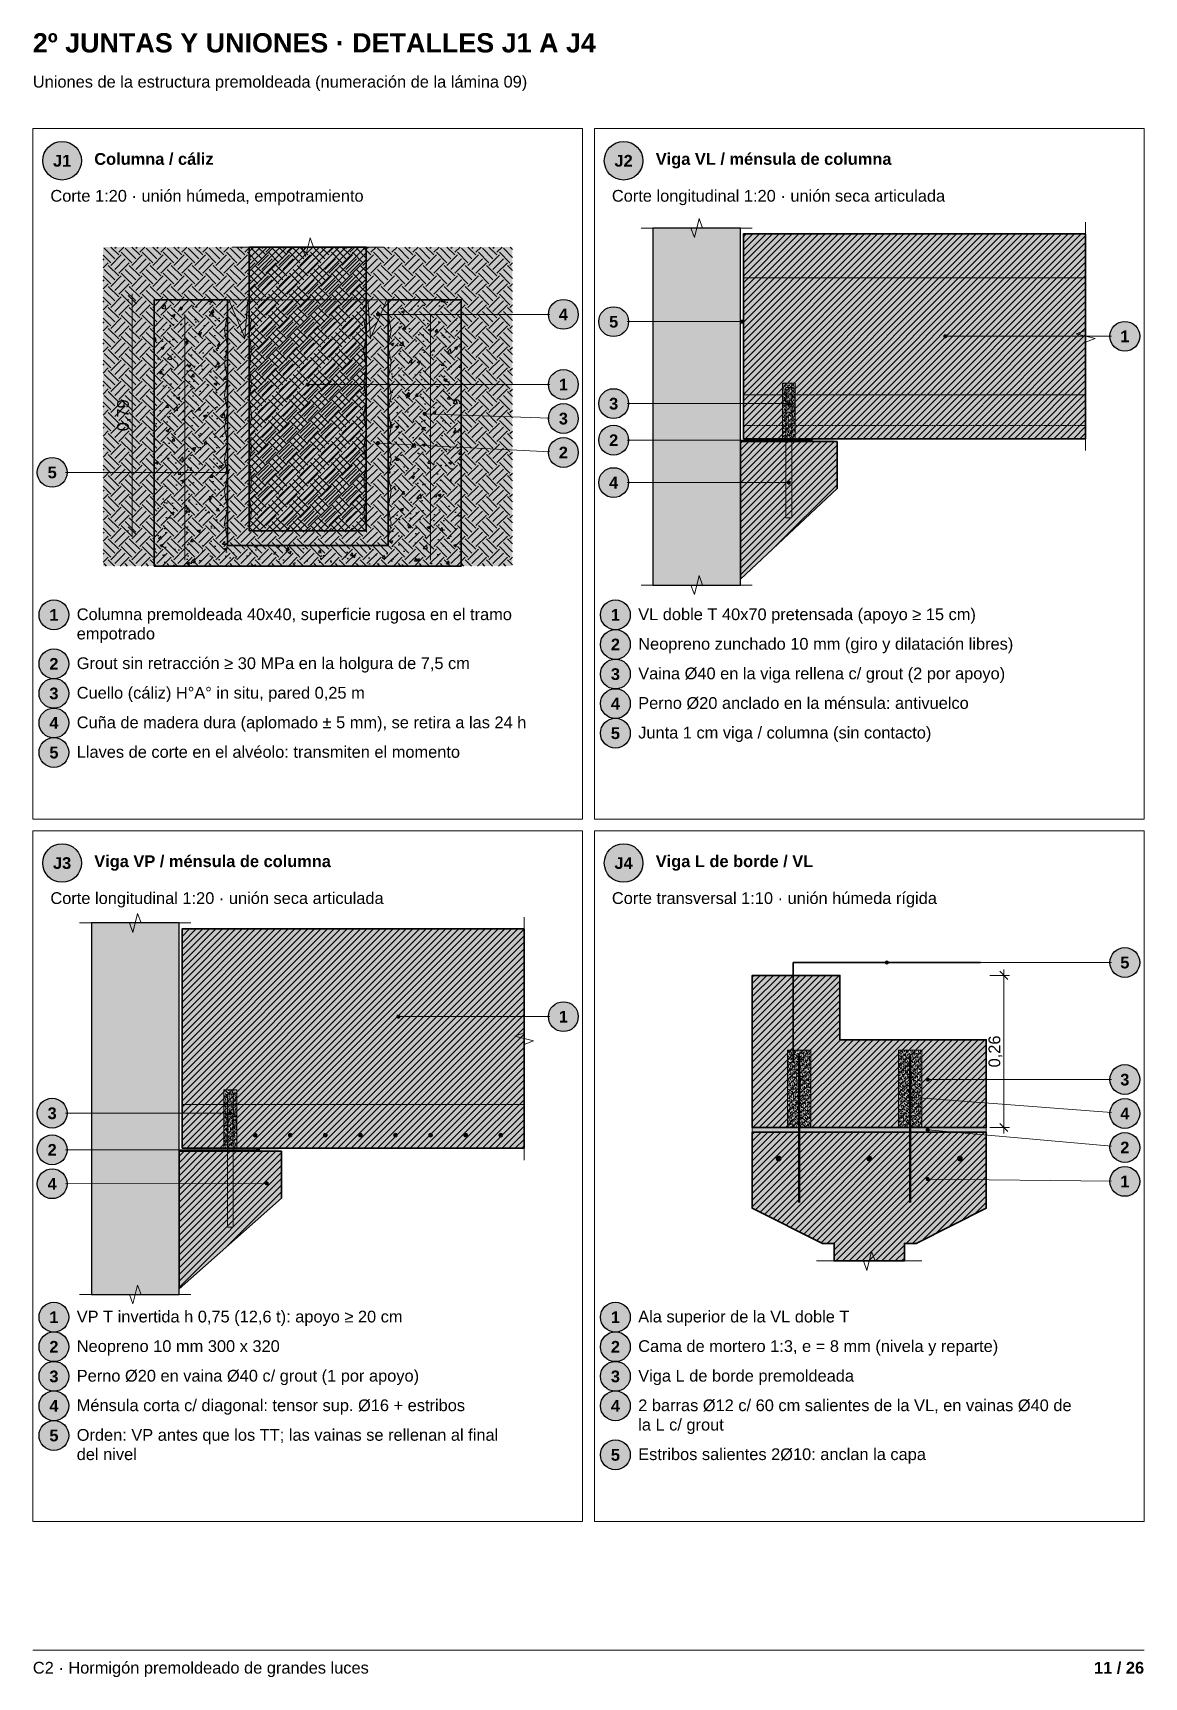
# Model space of a CAD drawing. Header units: millimetres. Extents: x 10 to 6200, y 4 to 286.
# Drawn here: x 2410 to 2600, y 4.4 to 285.3 of the extents above; entities that cross this region are included whole.
import ezdxf
from ezdxf.enums import TextEntityAlignment as Align

# ---------------------------------------------------------------- set-up
doc = ezdxf.new("R2010")
doc.units = ezdxf.units.MM
doc.linetypes.add('DASHED', pattern=[1.524, 1.27, -0.254])
for name, color, linetype in [('ARMADURAS-RELLENO', 9, 'Continuous'), ('CONTORNOS', 7, 'Continuous'), ('CONTORNOS-RAYADO', 8, 'Continuous'), ('CONTORNOS-RELLENO', 9, 'Continuous'), ('COTAS', 7, 'Continuous'), ('LINEAS', 7, 'Continuous'), ('MARCO', 7, 'Continuous'), ('REFERENCIAS', 7, 'Continuous'), ('REFERENCIAS-RELLENO', 9, 'Continuous'), ('TEXTOS', 7, 'Continuous')]:
    doc.layers.add(name, color=color, linetype=linetype)
doc.styles.add('ARIAL', font='arial.ttf')
doc.styles.add('ARIAL-NEGRITA', font='arialbd.ttf')

msp = doc.modelspace()

# ---------------------------------------------------------------- hatches: boundary and pattern name
at = {"layer": 'ARMADURAS-RELLENO', "true_color": 0x000000}
h = msp.add_hatch(color=18, dxfattribs=at)
h.dxf.hatch_style = 1
edge = h.paths.add_edge_path()
edge.add_arc((2448, 97), 0.4, 0, 360)
h = msp.add_hatch(color=18, dxfattribs=at)
h.dxf.hatch_style = 1
edge = h.paths.add_edge_path()
edge.add_arc((2454, 97), 0.4, 0, 360)
h = msp.add_hatch(color=18, dxfattribs=at)
h.dxf.hatch_style = 1
edge = h.paths.add_edge_path()
edge.add_arc((2460, 97), 0.4, 0, 360)
h = msp.add_hatch(color=18, dxfattribs=at)
h.dxf.hatch_style = 1
edge = h.paths.add_edge_path()
edge.add_arc((2466, 97), 0.4, 0, 360)
h = msp.add_hatch(color=18, dxfattribs=at)
h.dxf.hatch_style = 1
edge = h.paths.add_edge_path()
edge.add_arc((2472, 97), 0.4, 0, 360)
h = msp.add_hatch(color=18, dxfattribs=at)
h.dxf.hatch_style = 1
edge = h.paths.add_edge_path()
edge.add_arc((2478, 97), 0.4, 0, 360)
h = msp.add_hatch(color=18, dxfattribs=at)
h.dxf.hatch_style = 1
edge = h.paths.add_edge_path()
edge.add_arc((2484, 97), 0.4, 0, 360)
h = msp.add_hatch(color=18, dxfattribs=at)
h.dxf.hatch_style = 1
edge = h.paths.add_edge_path()
edge.add_arc((2490, 97), 0.4, 0, 360)
at = {"layer": 'ARMADURAS-RELLENO', "true_color": 0x7a1f1f}
h = msp.add_hatch(color=26, dxfattribs=at)
h.dxf.hatch_style = 1
edge = h.paths.add_edge_path()
edge.add_arc((2537.5, 93), 0.5, 0, 360)
h = msp.add_hatch(color=26, dxfattribs=at)
h.dxf.hatch_style = 1
edge = h.paths.add_edge_path()
edge.add_arc((2553, 93), 0.5, 0, 360)
h = msp.add_hatch(color=26, dxfattribs=at)
h.dxf.hatch_style = 1
edge = h.paths.add_edge_path()
edge.add_arc((2568.5, 93), 0.5, 0, 360)
at = {"layer": 'CONTORNOS-RAYADO'}
h = msp.add_hatch(dxfattribs=at)
h.set_pattern_fill('ANSI31', color=8, scale=0.25)
h.paths.add_polyline_path([(2531.5, 216), (2590, 216), (2590, 251), (2531.5, 251)])
h = msp.add_hatch(dxfattribs=at)
h.set_pattern_fill('EARTH', color=8, scale=0.4, angle=45)
h.paths.add_polyline_path([(2422, 194.25), (2492, 194.25), (2492, 248.75), (2422, 248.75)])
h = msp.add_hatch(dxfattribs=at)
h.set_pattern_fill('ANSI31', color=8, scale=0.25)
h.paths.add_polyline_path([(2447, 200.25), (2467, 200.25), (2467, 248.75), (2447, 248.75)])
h = msp.add_hatch(dxfattribs=at)
h.set_pattern_fill('AR-CONC', color=8, scale=0.03)
h.paths.add_polyline_path([(2430.75, 194.25), (2483.25, 194.25), (2483.25, 239.75), (2470.75, 239.75), (2470.75, 197.75), (2443.25, 197.75), (2443.25, 239.75), (2430.75, 239.75)])
h = msp.add_hatch(dxfattribs=at)
h.set_pattern_fill('AR-SAND', color=8, scale=0.01)
h.paths.add_polyline_path([(2443.25, 197.75), (2470.75, 197.75), (2470.75, 239.75), (2443.25, 239.75)])
h = msp.add_hatch(dxfattribs=at)
h.set_pattern_fill('AR-SAND', color=8, scale=0.01)
h.paths.add_polyline_path([(2538.15, 216), (2540.35, 216), (2540.35, 225.5), (2538.15, 225.5)])
h = msp.add_hatch(dxfattribs=at)
h.set_pattern_fill('ANSI31', color=8, scale=0.25)
h.paths.add_polyline_path([(2531, 215.5), (2547.5, 215.5), (2547.5, 207.5), (2531, 192)])
h = msp.add_hatch(dxfattribs=at)
h.set_pattern_fill('ANSI31', color=8, scale=0.25)
h.paths.add_polyline_path([(2435.5, 94.75), (2494, 94.75), (2494, 132.25), (2435.5, 132.25)])
h = msp.add_hatch(dxfattribs=at)
h.set_pattern_fill('ANSI31', color=8, scale=0.25)
h.paths.add_polyline_path([(2533, 98.3), (2573, 98.3), (2573, 113.3), (2548, 113.3), (2548, 124.3), (2533, 124.3)])
h = msp.add_hatch(dxfattribs=at)
h.set_pattern_fill('AR-SAND', color=8, scale=0.01)
h.paths.add_polyline_path([(2539, 98.3), (2543, 98.3), (2543, 111.5), (2539, 111.5)])
h = msp.add_hatch(dxfattribs=at)
h.set_pattern_fill('AR-SAND', color=8, scale=0.01)
h.paths.add_polyline_path([(2558, 98.3), (2562, 98.3), (2562, 111.5), (2558, 111.5)])
h = msp.add_hatch(dxfattribs=at)
h.set_pattern_fill('AR-SAND', color=8, scale=0.01)
h.paths.add_polyline_path([(2442.65, 94.75), (2444.85, 94.75), (2444.85, 104.75), (2442.65, 104.75)])
h = msp.add_hatch(dxfattribs=at)
h.set_pattern_fill('AR-SAND', color=8, scale=0.015)
h.paths.add_polyline_path([(2533, 97.5), (2573, 97.5), (2573, 98.3), (2533, 98.3)])
h = msp.add_hatch(dxfattribs=at)
h.set_pattern_fill('ANSI31', color=8, scale=0.25)
h.paths.add_polyline_path([(2533, 97.5), (2573, 97.5), (2573, 84.5), (2561, 78.5), (2559, 78.5), (2559, 75.5), (2547, 75.5), (2547, 78.5), (2545, 78.5), (2533, 84.5)])
h = msp.add_hatch(dxfattribs=at)
h.set_pattern_fill('ANSI31', color=8, scale=0.25)
h.paths.add_polyline_path([(2435, 94.25), (2452.5, 94.25), (2452.5, 86.25), (2435, 70.75)])
at = {"layer": 'CONTORNOS-RELLENO', "true_color": 0xeceeef}
h = msp.add_hatch(color=7, dxfattribs=at)
h.dxf.hatch_style = 1
h.paths.add_polyline_path([(2516, 191), (2531, 191), (2531, 252), (2516, 252)])
at = {"layer": 'CONTORNOS-RELLENO', "true_color": 0xd3d6d9}
h = msp.add_hatch(color=254, dxfattribs=at)
h.dxf.hatch_style = 1
h.paths.add_polyline_path([(2531.5, 216), (2590, 216), (2590, 251), (2531.5, 251)])
at = {"layer": 'CONTORNOS-RELLENO', "true_color": 0xece3d2}
h = msp.add_hatch(color=254, dxfattribs=at)
h.dxf.hatch_style = 1
h.paths.add_polyline_path([(2422, 194.25), (2492, 194.25), (2492, 248.75), (2422, 248.75)])
at = {"layer": 'CONTORNOS-RELLENO', "true_color": 0xd3d6d9}
h = msp.add_hatch(color=254, dxfattribs=at)
h.dxf.hatch_style = 1
h.paths.add_polyline_path([(2447, 200.25), (2467, 200.25), (2467, 248.75), (2447, 248.75)])
at = {"layer": 'CONTORNOS-RELLENO', "true_color": 0xdedad2}
h = msp.add_hatch(color=254, dxfattribs=at)
h.dxf.hatch_style = 1
h.paths.add_polyline_path([(2430.75, 194.25), (2483.25, 194.25), (2483.25, 239.75), (2470.75, 239.75), (2470.75, 197.75), (2443.25, 197.75), (2443.25, 239.75), (2430.75, 239.75)])
at = {"layer": 'CONTORNOS-RELLENO', "true_color": 0xbdbdbd}
h = msp.add_hatch(color=9, dxfattribs=at)
h.dxf.hatch_style = 1
h.paths.add_polyline_path([(2443.25, 197.75), (2470.75, 197.75), (2470.75, 239.75), (2443.25, 239.75)])
at = {"layer": 'CONTORNOS-RELLENO', "true_color": 0x6b4f2a}
h = msp.add_hatch(color=27, dxfattribs=at)
h.dxf.hatch_style = 1
h.paths.add_polyline_path([(2446.75, 239.75), (2443.5, 239.75), (2446.25, 233.25)])
h = msp.add_hatch(color=27, dxfattribs=at)
h.dxf.hatch_style = 1
h.paths.add_polyline_path([(2467.25, 239.75), (2470.5, 239.75), (2467.75, 233.25)])
at = {"layer": 'CONTORNOS-RELLENO', "true_color": 0xbdbdbd}
h = msp.add_hatch(color=9, dxfattribs=at)
h.dxf.hatch_style = 1
h.paths.add_polyline_path([(2538.15, 216), (2540.35, 216), (2540.35, 225.5), (2538.15, 225.5)])
at = {"layer": 'CONTORNOS-RELLENO', "true_color": 0x3b3b3b}
h = msp.add_hatch(color=250, dxfattribs=at)
h.dxf.hatch_style = 1
h.paths.add_polyline_path([(2538.75, 202.5), (2539.75, 202.5), (2539.75, 224.75), (2538.75, 224.75)])
at = {"layer": 'CONTORNOS-RELLENO', "true_color": 0xd3d6d9}
h = msp.add_hatch(color=254, dxfattribs=at)
h.dxf.hatch_style = 1
h.paths.add_polyline_path([(2531, 215.5), (2547.5, 215.5), (2547.5, 207.5), (2531, 192)])
at = {"layer": 'CONTORNOS-RELLENO', "true_color": 0x111111}
h = msp.add_hatch(color=250, dxfattribs=at)
h.dxf.hatch_style = 1
h.paths.add_polyline_path([(2532, 215.5), (2547, 215.5), (2547, 216), (2532, 216)])
at = {"layer": 'CONTORNOS-RELLENO', "true_color": 0xeceeef}
h = msp.add_hatch(color=7, dxfattribs=at)
h.dxf.hatch_style = 1
h.paths.add_polyline_path([(2420, 69.75), (2435, 69.75), (2435, 133.25), (2420, 133.25)])
at = {"layer": 'CONTORNOS-RELLENO', "true_color": 0xd3d6d9}
h = msp.add_hatch(color=254, dxfattribs=at)
h.dxf.hatch_style = 1
h.paths.add_polyline_path([(2435.5, 94.75), (2494, 94.75), (2494, 132.25), (2435.5, 132.25)])
h = msp.add_hatch(color=254, dxfattribs=at)
h.dxf.hatch_style = 1
h.paths.add_polyline_path([(2533, 98.3), (2573, 98.3), (2573, 113.3), (2548, 113.3), (2548, 124.3), (2533, 124.3)])
at = {"layer": 'CONTORNOS-RELLENO', "true_color": 0xbdbdbd}
h = msp.add_hatch(color=9, dxfattribs=at)
h.dxf.hatch_style = 1
h.paths.add_polyline_path([(2539, 98.3), (2543, 98.3), (2543, 111.5), (2539, 111.5)])
h = msp.add_hatch(color=9, dxfattribs=at)
h.dxf.hatch_style = 1
h.paths.add_polyline_path([(2558, 98.3), (2562, 98.3), (2562, 111.5), (2558, 111.5)])
h = msp.add_hatch(color=9, dxfattribs=at)
h.dxf.hatch_style = 1
h.paths.add_polyline_path([(2442.65, 94.75), (2444.85, 94.75), (2444.85, 104.75), (2442.65, 104.75)])
at = {"layer": 'CONTORNOS-RELLENO', "true_color": 0x3b3b3b}
h = msp.add_hatch(color=250, dxfattribs=at)
h.dxf.hatch_style = 1
h.paths.add_polyline_path([(2443.25, 81.25), (2444.25, 81.25), (2444.25, 104), (2443.25, 104)])
at = {"layer": 'CONTORNOS-RELLENO', "true_color": 0xe9e9e9}
h = msp.add_hatch(color=254, dxfattribs=at)
h.dxf.hatch_style = 1
h.paths.add_polyline_path([(2533, 97.5), (2573, 97.5), (2573, 98.3), (2533, 98.3)])
at = {"layer": 'CONTORNOS-RELLENO', "true_color": 0xd3d6d9}
h = msp.add_hatch(color=254, dxfattribs=at)
h.dxf.hatch_style = 1
h.paths.add_polyline_path([(2533, 97.5), (2573, 97.5), (2573, 84.5), (2561, 78.5), (2559, 78.5), (2559, 75.5), (2547, 75.5), (2547, 78.5), (2545, 78.5), (2533, 84.5)])
h = msp.add_hatch(color=254, dxfattribs=at)
h.dxf.hatch_style = 1
h.paths.add_polyline_path([(2435, 94.25), (2452.5, 94.25), (2452.5, 86.25), (2435, 70.75)])
at = {"layer": 'CONTORNOS-RELLENO', "true_color": 0x111111}
h = msp.add_hatch(color=250, dxfattribs=at)
h.dxf.hatch_style = 1
h.paths.add_polyline_path([(2436, 94.25), (2452, 94.25), (2452, 94.75), (2436, 94.75)])
at = {"layer": 'REFERENCIAS-RELLENO', "true_color": 0xfff1a8}
h = msp.add_hatch(color=51, dxfattribs=at)
h.dxf.hatch_style = 1
edge = h.paths.add_edge_path()
edge.add_arc((2415, 263.5), 3.3, 0, 360)
h = msp.add_hatch(color=51, dxfattribs=at)
h.dxf.hatch_style = 1
edge = h.paths.add_edge_path()
edge.add_arc((2511, 263.5), 3.3, 0, 360)
at = {"layer": 'REFERENCIAS-RELLENO', "true_color": 0xffffff}
h = msp.add_hatch(color=7, dxfattribs=at)
h.dxf.hatch_style = 1
edge = h.paths.add_edge_path()
edge.add_arc((2500.7, 237.25), 2.55, 0, 360)
at = {"layer": 'REFERENCIAS-RELLENO', "true_color": 0x000000}
h = msp.add_hatch(color=18, dxfattribs=at)
h.dxf.hatch_style = 1
edge = h.paths.add_edge_path()
edge.add_arc((2469, 237.25), 0.35, 0, 360)
at = {"layer": 'REFERENCIAS-RELLENO', "true_color": 0xffffff}
h = msp.add_hatch(color=7, dxfattribs=at)
h.dxf.hatch_style = 1
edge = h.paths.add_edge_path()
edge.add_arc((2509.3, 236), 2.55, 0, 360)
at = {"layer": 'REFERENCIAS-RELLENO', "true_color": 0x000000}
h = msp.add_hatch(color=18, dxfattribs=at)
h.dxf.hatch_style = 1
edge = h.paths.add_edge_path()
edge.add_arc((2531.25, 236), 0.35, 0, 360)
at = {"layer": 'REFERENCIAS-RELLENO', "true_color": 0xffffff}
h = msp.add_hatch(color=7, dxfattribs=at)
h.dxf.hatch_style = 1
edge = h.paths.add_edge_path()
edge.add_arc((2596.7, 233.5), 2.55, 0, 360)
at = {"layer": 'REFERENCIAS-RELLENO', "true_color": 0x000000}
h = msp.add_hatch(color=18, dxfattribs=at)
h.dxf.hatch_style = 1
edge = h.paths.add_edge_path()
edge.add_arc((2566, 233.5), 0.35, 0, 360)
at = {"layer": 'REFERENCIAS-RELLENO', "true_color": 0xffffff}
h = msp.add_hatch(color=7, dxfattribs=at)
h.dxf.hatch_style = 1
edge = h.paths.add_edge_path()
edge.add_arc((2500.7, 225.25), 2.55, 0, 360)
at = {"layer": 'REFERENCIAS-RELLENO', "true_color": 0x000000}
h = msp.add_hatch(color=18, dxfattribs=at)
h.dxf.hatch_style = 1
edge = h.paths.add_edge_path()
edge.add_arc((2457, 225.25), 0.35, 0, 360)
at = {"layer": 'REFERENCIAS-RELLENO', "true_color": 0xffffff}
h = msp.add_hatch(color=7, dxfattribs=at)
h.dxf.hatch_style = 1
edge = h.paths.add_edge_path()
edge.add_arc((2500.7, 219.45), 2.55, 0, 360)
h = msp.add_hatch(color=7, dxfattribs=at)
h.dxf.hatch_style = 1
edge = h.paths.add_edge_path()
edge.add_arc((2509.3, 222), 2.55, 0, 360)
at = {"layer": 'REFERENCIAS-RELLENO', "true_color": 0x000000}
h = msp.add_hatch(color=18, dxfattribs=at)
h.dxf.hatch_style = 1
edge = h.paths.add_edge_path()
edge.add_arc((2539.25, 222), 0.35, 0, 360)
h = msp.add_hatch(color=18, dxfattribs=at)
h.dxf.hatch_style = 1
edge = h.paths.add_edge_path()
edge.add_arc((2477, 220.25), 0.35, 0, 360)
at = {"layer": 'REFERENCIAS-RELLENO', "true_color": 0xffffff}
h = msp.add_hatch(color=7, dxfattribs=at)
h.dxf.hatch_style = 1
edge = h.paths.add_edge_path()
edge.add_arc((2509.3, 215.75), 2.55, 0, 360)
at = {"layer": 'REFERENCIAS-RELLENO', "true_color": 0x000000}
h = msp.add_hatch(color=18, dxfattribs=at)
h.dxf.hatch_style = 1
edge = h.paths.add_edge_path()
edge.add_arc((2469, 215.25), 0.35, 0, 360)
at = {"layer": 'REFERENCIAS-RELLENO', "true_color": 0xffffff}
h = msp.add_hatch(color=7, dxfattribs=at)
h.dxf.hatch_style = 1
edge = h.paths.add_edge_path()
edge.add_arc((2500.7, 213.65), 2.55, 0, 360)
at = {"layer": 'REFERENCIAS-RELLENO', "true_color": 0x000000}
h = msp.add_hatch(color=18, dxfattribs=at)
h.dxf.hatch_style = 1
edge = h.paths.add_edge_path()
edge.add_arc((2543, 215.75), 0.35, 0, 360)
at = {"layer": 'REFERENCIAS-RELLENO', "true_color": 0xffffff}
h = msp.add_hatch(color=7, dxfattribs=at)
h.dxf.hatch_style = 1
edge = h.paths.add_edge_path()
edge.add_arc((2413.3, 210.25), 2.55, 0, 360)
h = msp.add_hatch(color=7, dxfattribs=at)
h.dxf.hatch_style = 1
edge = h.paths.add_edge_path()
edge.add_arc((2509.3, 208.5), 2.55, 0, 360)
at = {"layer": 'REFERENCIAS-RELLENO', "true_color": 0x000000}
h = msp.add_hatch(color=18, dxfattribs=at)
h.dxf.hatch_style = 1
edge = h.paths.add_edge_path()
edge.add_arc((2443.25, 210.25), 0.35, 0, 360)
h = msp.add_hatch(color=18, dxfattribs=at)
h.dxf.hatch_style = 1
edge = h.paths.add_edge_path()
edge.add_arc((2539.25, 208.5), 0.35, 0, 360)
at = {"layer": 'REFERENCIAS-RELLENO', "true_color": 0xffffff}
h = msp.add_hatch(color=7, dxfattribs=at)
h.dxf.hatch_style = 1
edge = h.paths.add_edge_path()
edge.add_arc((2413.6, 185.9), 2.55, 0, 360)
h = msp.add_hatch(color=7, dxfattribs=at)
h.dxf.hatch_style = 1
edge = h.paths.add_edge_path()
edge.add_arc((2509.6, 185.9), 2.55, 0, 360)
h = msp.add_hatch(color=7, dxfattribs=at)
h.dxf.hatch_style = 1
edge = h.paths.add_edge_path()
edge.add_arc((2509.6, 180.85), 2.55, 0, 360)
h = msp.add_hatch(color=7, dxfattribs=at)
h.dxf.hatch_style = 1
edge = h.paths.add_edge_path()
edge.add_arc((2413.6, 177.54), 2.55, 0, 360)
h = msp.add_hatch(color=7, dxfattribs=at)
h.dxf.hatch_style = 1
edge = h.paths.add_edge_path()
edge.add_arc((2509.6, 175.79), 2.55, 0, 360)
h = msp.add_hatch(color=7, dxfattribs=at)
h.dxf.hatch_style = 1
edge = h.paths.add_edge_path()
edge.add_arc((2413.6, 172.49), 2.55, 0, 360)
h = msp.add_hatch(color=7, dxfattribs=at)
h.dxf.hatch_style = 1
edge = h.paths.add_edge_path()
edge.add_arc((2509.6, 170.74), 2.55, 0, 360)
h = msp.add_hatch(color=7, dxfattribs=at)
h.dxf.hatch_style = 1
edge = h.paths.add_edge_path()
edge.add_arc((2413.6, 167.43), 2.55, 0, 360)
h = msp.add_hatch(color=7, dxfattribs=at)
h.dxf.hatch_style = 1
edge = h.paths.add_edge_path()
edge.add_arc((2509.6, 165.68), 2.55, 0, 360)
h = msp.add_hatch(color=7, dxfattribs=at)
h.dxf.hatch_style = 1
edge = h.paths.add_edge_path()
edge.add_arc((2413.6, 162.38), 2.55, 0, 360)
at = {"layer": 'REFERENCIAS-RELLENO', "true_color": 0xfff1a8}
h = msp.add_hatch(color=51, dxfattribs=at)
h.dxf.hatch_style = 1
edge = h.paths.add_edge_path()
edge.add_arc((2415, 143.5), 3.3, 0, 360)
h = msp.add_hatch(color=51, dxfattribs=at)
h.dxf.hatch_style = 1
edge = h.paths.add_edge_path()
edge.add_arc((2511, 143.5), 3.3, 0, 360)
at = {"layer": 'REFERENCIAS-RELLENO', "true_color": 0x000000}
h = msp.add_hatch(color=18, dxfattribs=at)
h.dxf.hatch_style = 1
edge = h.paths.add_edge_path()
edge.add_arc((2556, 126.5), 0.35, 0, 360)
at = {"layer": 'REFERENCIAS-RELLENO', "true_color": 0xffffff}
h = msp.add_hatch(color=7, dxfattribs=at)
h.dxf.hatch_style = 1
edge = h.paths.add_edge_path()
edge.add_arc((2596.7, 126.5), 2.55, 0, 360)
h = msp.add_hatch(color=7, dxfattribs=at)
h.dxf.hatch_style = 1
edge = h.paths.add_edge_path()
edge.add_arc((2500.7, 117.25), 2.55, 0, 360)
at = {"layer": 'REFERENCIAS-RELLENO', "true_color": 0x000000}
h = msp.add_hatch(color=18, dxfattribs=at)
h.dxf.hatch_style = 1
edge = h.paths.add_edge_path()
edge.add_arc((2472.5, 117.25), 0.35, 0, 360)
h = msp.add_hatch(color=18, dxfattribs=at)
h.dxf.hatch_style = 1
edge = h.paths.add_edge_path()
edge.add_arc((2563, 106.5), 0.35, 0, 360)
at = {"layer": 'REFERENCIAS-RELLENO', "true_color": 0xffffff}
h = msp.add_hatch(color=7, dxfattribs=at)
h.dxf.hatch_style = 1
edge = h.paths.add_edge_path()
edge.add_arc((2596.7, 106.5), 2.55, 0, 360)
h = msp.add_hatch(color=7, dxfattribs=at)
h.dxf.hatch_style = 1
edge = h.paths.add_edge_path()
edge.add_arc((2413.3, 100.75), 2.55, 0, 360)
at = {"layer": 'REFERENCIAS-RELLENO', "true_color": 0x000000}
h = msp.add_hatch(color=18, dxfattribs=at)
h.dxf.hatch_style = 1
edge = h.paths.add_edge_path()
edge.add_arc((2560, 103.5), 0.35, 0, 360)
at = {"layer": 'REFERENCIAS-RELLENO', "true_color": 0xffffff}
h = msp.add_hatch(color=7, dxfattribs=at)
h.dxf.hatch_style = 1
edge = h.paths.add_edge_path()
edge.add_arc((2596.7, 100.7), 2.55, 0, 360)
at = {"layer": 'REFERENCIAS-RELLENO', "true_color": 0x000000}
h = msp.add_hatch(color=18, dxfattribs=at)
h.dxf.hatch_style = 1
edge = h.paths.add_edge_path()
edge.add_arc((2443.75, 100.75), 0.35, 0, 360)
at = {"layer": 'REFERENCIAS-RELLENO', "true_color": 0xffffff}
h = msp.add_hatch(color=7, dxfattribs=at)
h.dxf.hatch_style = 1
edge = h.paths.add_edge_path()
edge.add_arc((2413.3, 94.5), 2.55, 0, 360)
at = {"layer": 'REFERENCIAS-RELLENO', "true_color": 0x000000}
h = msp.add_hatch(color=18, dxfattribs=at)
h.dxf.hatch_style = 1
edge = h.paths.add_edge_path()
edge.add_arc((2563, 97.9), 0.35, 0, 360)
at = {"layer": 'REFERENCIAS-RELLENO', "true_color": 0xffffff}
h = msp.add_hatch(color=7, dxfattribs=at)
h.dxf.hatch_style = 1
edge = h.paths.add_edge_path()
edge.add_arc((2596.7, 94.9), 2.55, 0, 360)
at = {"layer": 'REFERENCIAS-RELLENO', "true_color": 0x000000}
h = msp.add_hatch(color=18, dxfattribs=at)
h.dxf.hatch_style = 1
edge = h.paths.add_edge_path()
edge.add_arc((2448.5, 94.5), 0.35, 0, 360)
at = {"layer": 'REFERENCIAS-RELLENO', "true_color": 0xffffff}
h = msp.add_hatch(color=7, dxfattribs=at)
h.dxf.hatch_style = 1
edge = h.paths.add_edge_path()
edge.add_arc((2413.3, 88.7), 2.55, 0, 360)
h = msp.add_hatch(color=7, dxfattribs=at)
h.dxf.hatch_style = 1
edge = h.paths.add_edge_path()
edge.add_arc((2596.7, 89.1), 2.55, 0, 360)
at = {"layer": 'REFERENCIAS-RELLENO', "true_color": 0x000000}
h = msp.add_hatch(color=18, dxfattribs=at)
h.dxf.hatch_style = 1
edge = h.paths.add_edge_path()
edge.add_arc((2450, 88.75), 0.35, 0, 360)
h = msp.add_hatch(color=18, dxfattribs=at)
h.dxf.hatch_style = 1
edge = h.paths.add_edge_path()
edge.add_arc((2563, 89.5), 0.35, 0, 360)
at = {"layer": 'REFERENCIAS-RELLENO', "true_color": 0xffffff}
h = msp.add_hatch(color=7, dxfattribs=at)
h.dxf.hatch_style = 1
edge = h.paths.add_edge_path()
edge.add_arc((2413.6, 65.9), 2.55, 0, 360)
h = msp.add_hatch(color=7, dxfattribs=at)
h.dxf.hatch_style = 1
edge = h.paths.add_edge_path()
edge.add_arc((2509.6, 65.9), 2.55, 0, 360)
h = msp.add_hatch(color=7, dxfattribs=at)
h.dxf.hatch_style = 1
edge = h.paths.add_edge_path()
edge.add_arc((2413.6, 60.85), 2.55, 0, 360)
h = msp.add_hatch(color=7, dxfattribs=at)
h.dxf.hatch_style = 1
edge = h.paths.add_edge_path()
edge.add_arc((2509.6, 60.85), 2.55, 0, 360)
h = msp.add_hatch(color=7, dxfattribs=at)
h.dxf.hatch_style = 1
edge = h.paths.add_edge_path()
edge.add_arc((2413.6, 55.79), 2.55, 0, 360)
h = msp.add_hatch(color=7, dxfattribs=at)
h.dxf.hatch_style = 1
edge = h.paths.add_edge_path()
edge.add_arc((2509.6, 55.79), 2.55, 0, 360)
h = msp.add_hatch(color=7, dxfattribs=at)
h.dxf.hatch_style = 1
edge = h.paths.add_edge_path()
edge.add_arc((2413.6, 50.74), 2.55, 0, 360)
h = msp.add_hatch(color=7, dxfattribs=at)
h.dxf.hatch_style = 1
edge = h.paths.add_edge_path()
edge.add_arc((2509.6, 50.74), 2.55, 0, 360)
h = msp.add_hatch(color=7, dxfattribs=at)
h.dxf.hatch_style = 1
edge = h.paths.add_edge_path()
edge.add_arc((2413.6, 45.68), 2.55, 0, 360)
h = msp.add_hatch(color=7, dxfattribs=at)
h.dxf.hatch_style = 1
edge = h.paths.add_edge_path()
edge.add_arc((2509.6, 42.38), 2.55, 0, 360)

# ---------------------------------------------------------------- linework, layer by layer
at = {"layer": 'CONTORNOS', "lineweight": 25}
for points in [[(2516, 191), (2531, 191), (2531, 252), (2516, 252)], [(2420, 69.75), (2435, 69.75), (2435, 133.25), (2420, 133.25)]]:
    msp.add_lwpolyline(points, close=True, dxfattribs=at)
at = {"layer": 'CONTORNOS', "lineweight": 35}
for points in [[(2531.5, 216), (2590, 216), (2590, 251), (2531.5, 251)], [(2447, 200.25), (2467, 200.25), (2467, 248.75), (2447, 248.75)], [(2430.75, 194.25), (2483.25, 194.25), (2483.25, 239.75), (2470.75, 239.75), (2470.75, 197.75), (2443.25, 197.75), (2443.25, 239.75), (2430.75, 239.75)], [(2531, 215.5), (2547.5, 215.5), (2547.5, 207.5), (2531, 192)], [(2435.5, 94.75), (2494, 94.75), (2494, 132.25), (2435.5, 132.25)], [(2533, 98.3), (2573, 98.3), (2573, 113.3), (2548, 113.3), (2548, 124.3), (2533, 124.3)], [(2533, 97.5), (2573, 97.5), (2573, 84.5), (2561, 78.5), (2559, 78.5), (2559, 75.5), (2547, 75.5), (2547, 78.5), (2545, 78.5), (2533, 84.5)], [(2435, 94.25), (2452.5, 94.25), (2452.5, 86.25), (2435, 70.75)]]:
    msp.add_lwpolyline(points, close=True, dxfattribs=at)
at = {"layer": 'CONTORNOS', "lineweight": 13}
msp.add_lwpolyline([(2443.25, 197.75), (2470.75, 197.75), (2470.75, 239.75), (2443.25, 239.75)], close=True, dxfattribs=at)
at = {"layer": 'CONTORNOS', "lineweight": 9}
for points in [[(2446.75, 239.75), (2443.5, 239.75), (2446.25, 233.25)], [(2467.25, 239.75), (2470.5, 239.75), (2467.75, 233.25)], [(2538.15, 216), (2540.35, 216), (2540.35, 225.5), (2538.15, 225.5)], [(2538.75, 202.5), (2539.75, 202.5), (2539.75, 224.75), (2538.75, 224.75)], [(2539, 98.3), (2543, 98.3), (2543, 111.5), (2539, 111.5)], [(2558, 98.3), (2562, 98.3), (2562, 111.5), (2558, 111.5)], [(2442.65, 94.75), (2444.85, 94.75), (2444.85, 104.75), (2442.65, 104.75)], [(2443.25, 81.25), (2444.25, 81.25), (2444.25, 104), (2443.25, 104)], [(2533, 97.5), (2573, 97.5), (2573, 98.3), (2533, 98.3)]]:
    msp.add_lwpolyline(points, close=True, dxfattribs=at)
at = {"layer": 'COTAS', "lineweight": 9}
for points in [[(2426.4, 239.75), (2426, 239.75)], [(2426.4, 200.25), (2426, 200.25)], [(2573.6, 124.3), (2577, 124.3)], [(2573.6, 98.3), (2577, 98.3)]]:
    msp.add_lwpolyline(points, dxfattribs=at)
at = {"layer": 'COTAS', "lineweight": 35}
for points in [[(2427.7, 239.05), (2426.3, 240.45)], [(2427.7, 199.55), (2426.3, 200.95)], [(2576.7, 123.6), (2575.3, 125)], [(2576.7, 97.6), (2575.3, 99)]]:
    msp.add_lwpolyline(points, dxfattribs=at)
at = {"layer": 'COTAS', "lineweight": 13}
for points in [[(2427, 199.25), (2427, 240.75)], [(2576, 97.3), (2576, 125.3)]]:
    msp.add_lwpolyline(points, dxfattribs=at)
at = {"layer": 'LINEAS', "lineweight": 13}
for points in [[(2514, 252), (2522.5, 252), (2523.1, 250.4), (2523.9, 253.6), (2524.5, 252), (2533, 252)], [(2590, 214), (2590, 232.5), (2591.6, 233.1), (2588.4, 233.9), (2590, 234.5), (2590, 253)], [(2444, 248.75), (2456, 248.75), (2456.6, 247.15), (2457.4, 250.35), (2458, 248.75), (2470, 248.75)], [(2531.5, 243.5), (2590, 243.5)], [(2443.25, 198.75), (2442.75, 201.5), (2443.25, 204.25), (2442.75, 207), (2443.25, 209.75), (2442.75, 212.5), (2443.25, 215.25), (2442.75, 218), (2443.25, 220.75), (2442.75, 223.5), (2443.25, 226.25), (2442.75, 229), (2443.25, 231.75), (2442.75, 234.5), (2443.25, 237.25)], [(2447, 200.75), (2447.4, 203.5), (2447, 206.25), (2447.4, 209), (2447, 211.75), (2447.4, 214.5), (2447, 217.25), (2447.4, 220), (2447, 222.75), (2447.4, 225.5), (2447, 228.25), (2447.4, 231), (2447, 233.75), (2447.4, 236.5)], [(2467, 200.75), (2466.6, 203.5), (2467, 206.25), (2466.6, 209), (2467, 211.75), (2466.6, 214.5), (2467, 217.25), (2466.6, 220), (2467, 222.75), (2466.6, 225.5), (2467, 228.25), (2466.6, 231), (2467, 233.75), (2466.6, 236.5)], [(2470.75, 198.75), (2471.25, 201.5), (2470.75, 204.25), (2471.25, 207), (2470.75, 209.75), (2471.25, 212.5), (2470.75, 215.25), (2471.25, 218), (2470.75, 220.75), (2471.25, 223.5), (2470.75, 226.25), (2471.25, 229), (2470.75, 231.75), (2471.25, 234.5), (2470.75, 237.25)], [(2531.5, 223.5), (2590, 223.5)], [(2514, 191), (2522.5, 191), (2523.1, 189.4), (2523.9, 192.6), (2524.5, 191), (2533, 191)], [(2418, 133.25), (2426.5, 133.25), (2427.1, 131.65), (2427.9, 134.85), (2428.5, 133.25), (2437, 133.25)], [(2494, 92.75), (2494, 112.5), (2495.6, 113.1), (2492.4, 113.9), (2494, 114.5), (2494, 134.25)], [(2435.5, 102.25), (2494, 102.25)], [(2544, 75.5), (2552, 75.5), (2552.6, 73.9), (2553.4, 77.1), (2554, 75.5), (2562, 75.5)], [(2418, 69.75), (2426.5, 69.75), (2427.1, 68.15), (2427.9, 71.35), (2428.5, 69.75), (2437, 69.75)]]:
    msp.add_lwpolyline(points, dxfattribs=at)
at = {"layer": 'LINEAS', "color": 26, "lineweight": 18, "true_color": 0x7a1f1f}
for points in [[(2436, 195.25), (2436, 237.25)], [(2478, 195.25), (2478, 237.25)]]:
    msp.add_lwpolyline(points, dxfattribs=at)
at = {"layer": 'LINEAS', "color": 26, "linetype": 'DASHED', "lineweight": 13, "ltscale": 0.15, "true_color": 0x7a1f1f}
msp.add_lwpolyline([(2531.5, 218.25), (2590, 218.25)], dxfattribs=at)
at = {"layer": 'LINEAS', "color": 26, "lineweight": 35, "true_color": 0x7a1f1f}
msp.add_lwpolyline([(2540, 109.5), (2540, 126.5), (2572, 126.5)], dxfattribs=at)
at = {"layer": 'LINEAS', "color": 26, "lineweight": 50, "true_color": 0x7a1f1f}
for points in [[(2541, 85.5), (2541, 110.5)], [(2560, 85.5), (2560, 110.5)]]:
    msp.add_lwpolyline(points, dxfattribs=at)
at = {"layer": 'MARCO', "color": 252, "lineweight": 13, "true_color": 0x888888}
for points in [[(2410, 269), (2504, 269), (2504, 151), (2410, 151)], [(2506, 269), (2600, 269), (2600, 151), (2506, 151)], [(2410, 149), (2504, 149), (2504, 31), (2410, 31)], [(2506, 149), (2600, 149), (2600, 31), (2506, 31)]]:
    msp.add_lwpolyline(points, close=True, dxfattribs=at)
at = {"layer": 'MARCO', "color": 253, "lineweight": 13, "true_color": 0x999999}
msp.add_lwpolyline([(2410, 9), (2600, 9)], dxfattribs=at)
at = {"layer": 'REFERENCIAS', "lineweight": 13}
for points in [[(2469, 237.25), (2498.4, 237.25)], [(2531.25, 236), (2511.6, 236)], [(2566, 233.5), (2594.4, 233.5)], [(2457, 225.25), (2498.4, 225.25)], [(2539.25, 222), (2511.6, 222)], [(2477, 220.25), (2498.4, 219.53)], [(2469, 215.25), (2498.4, 213.77)], [(2543, 215.75), (2511.6, 215.75)], [(2443.25, 210.25), (2415.6, 210.25)], [(2539.25, 208.5), (2511.6, 208.5)], [(2556, 126.5), (2594.4, 126.5)], [(2472.5, 117.25), (2498.4, 117.25)], [(2563, 106.5), (2594.4, 106.5)], [(2560, 103.5), (2594.41, 100.87)], [(2443.75, 100.75), (2415.6, 100.75)], [(2563, 97.9), (2594.41, 95.1)], [(2448.5, 94.5), (2415.6, 94.5)], [(2450, 88.75), (2415.6, 88.7)], [(2563, 89.5), (2594.4, 89.13)]]:
    msp.add_lwpolyline(points, dxfattribs=at)
at = {"layer": 'REFERENCIAS', "lineweight": 25}
for centre, radius in [((2415, 263.5), 3.3), ((2511, 263.5), 3.3), ((2500.7, 237.25), 2.55), ((2509.3, 236), 2.55), ((2596.7, 233.5), 2.55), ((2500.7, 225.25), 2.55), ((2500.7, 219.45), 2.55), ((2509.3, 222), 2.55), ((2509.3, 215.75), 2.55), ((2500.7, 213.65), 2.55), ((2413.3, 210.25), 2.55), ((2509.3, 208.5), 2.55), ((2413.6, 185.9), 2.55), ((2509.6, 185.9), 2.55), ((2509.6, 180.85), 2.55), ((2413.6, 177.54), 2.55), ((2509.6, 175.79), 2.55), ((2413.6, 172.49), 2.55), ((2509.6, 170.74), 2.55), ((2413.6, 167.43), 2.55), ((2509.6, 165.68), 2.55), ((2413.6, 162.38), 2.55), ((2415, 143.5), 3.3), ((2511, 143.5), 3.3), ((2596.7, 126.5), 2.55), ((2500.7, 117.25), 2.55), ((2596.7, 106.5), 2.55), ((2413.3, 100.75), 2.55), ((2596.7, 100.7), 2.55), ((2413.3, 94.5), 2.55), ((2596.7, 94.9), 2.55), ((2413.3, 88.7), 2.55), ((2596.7, 89.1), 2.55), ((2413.6, 65.9), 2.55), ((2509.6, 65.9), 2.55), ((2413.6, 60.85), 2.55), ((2509.6, 60.85), 2.55), ((2413.6, 55.79), 2.55), ((2509.6, 55.79), 2.55), ((2413.6, 50.74), 2.55), ((2509.6, 50.74), 2.55), ((2413.6, 45.68), 2.55), ((2509.6, 42.38), 2.55)]:
    msp.add_circle(centre, radius, dxfattribs=at)

# ---------------------------------------------------------------- texts
at = {"layer": 'COTAS', "style": 'ARIAL'}
for s, p in [('0,79', (2426.4, 220)), ('0,26', (2575.4, 111.3))]:
    msp.add_text(s, height=2.005, rotation=90, dxfattribs=at).set_placement(p, align=Align.CENTER)
at = {"layer": 'MARCO', "color": 251, "true_color": 0x666666, "style": 'ARIAL'}
msp.add_text('C2 · Hormigón premoldeado de grandes luces', height=2.0048, dxfattribs=at).set_placement((2410, 5))
at = {"layer": 'MARCO', "color": 250, "true_color": 0x444444, "style": 'ARIAL-NEGRITA'}
msp.add_text('11 / 26', height=2.005, dxfattribs=at).set_placement((2600, 5), align=Align.RIGHT)
at = {"layer": 'REFERENCIAS', "style": 'ARIAL-NEGRITA'}
for s, height, p in [('J1', 2.005, (2415, 262.49)), ('J2', 2.005, (2511, 262.49)), ('4', 2, (2500.7, 236.24)), ('5', 2, (2509.3, 234.99)), ('1', 2, (2596.7, 232.49)), ('1', 2, (2500.7, 224.24)), ('3', 2, (2509.3, 220.99)), ('3', 2, (2500.7, 218.44)), ('2', 2, (2509.3, 214.74)), ('2', 2, (2500.7, 212.64)), ('5', 2, (2413.3, 209.24)), ('4', 2, (2509.3, 207.49)), ('1', 2, (2413.6, 184.89)), ('1', 2, (2509.6, 184.89)), ('2', 2, (2509.6, 179.84)), ('2', 2, (2413.6, 176.53)), ('3', 2, (2509.6, 174.78)), ('3', 2, (2413.6, 171.48)), ('4', 2, (2509.6, 169.73)), ('4', 2, (2413.6, 166.43)), ('5', 2, (2509.6, 164.68)), ('5', 2, (2413.6, 161.37)), ('J3', 2.005, (2415, 142.49)), ('J4', 2.005, (2511, 142.49)), ('5', 2, (2596.7, 125.49)), ('1', 2, (2500.7, 116.24)), ('3', 2, (2596.7, 105.49)), ('3', 2, (2413.3, 99.74)), ('4', 2, (2596.7, 99.69)), ('2', 2, (2413.3, 93.49)), ('2', 2, (2596.7, 93.89)), ('1', 2, (2596.7, 88.09)), ('4', 2, (2413.3, 87.69)), ('1', 2, (2413.6, 64.89)), ('1', 2, (2509.6, 64.89)), ('2', 2, (2413.6, 59.84)), ('2', 2, (2509.6, 59.84)), ('3', 2, (2413.6, 54.78)), ('3', 2, (2509.6, 54.78)), ('4', 2, (2413.6, 49.73)), ('4', 2, (2509.6, 49.73)), ('5', 2, (2413.6, 44.68)), ('5', 2, (2509.6, 41.37))]:
    msp.add_text(s, height=height, dxfattribs=at).set_placement(p, align=Align.CENTER)
at = {"layer": 'TEXTOS'}
for s, height, style, p in [('2º JUNTAS Y UNIONES · DETALLES J1 A J4', 3.2936, 'ARIAL-NEGRITA', (2410, 282)), ('Columna / cáliz', 2.0048, 'ARIAL-NEGRITA', (2420.5, 262.8)), ('Viga VL / ménsula de columna', 2.0048, 'ARIAL-NEGRITA', (2516.5, 262.8)), ('Columna premoldeada 40x40, superficie rugosa en el tramo', 2.0048, 'ARIAL', (2417.5, 185)), ('VL doble T 40x70 pretensada (apoyo ≥ 15 cm)', 2.0048, 'ARIAL', (2513.5, 185)), ('empotrado', 2.005, 'ARIAL', (2417.5, 181.7)), ('Neopreno zunchado 10 mm (giro y dilatación libres)', 2.0048, 'ARIAL', (2513.5, 179.95)), ('Grout sin retracción ≥ 30 MPa en la holgura de 7,5 cm', 2.0048, 'ARIAL', (2417.5, 176.64)), ('Vaina Ø40 en la viga rellena c/ grout (2 por apoyo)', 2.0048, 'ARIAL', (2513.5, 174.89)), ('Cuello (cáliz) H°A° in situ, pared 0,25 m', 2.0048, 'ARIAL', (2417.5, 171.59)), ('Perno Ø20 anclado en la ménsula: antivuelco', 2.0048, 'ARIAL', (2513.5, 169.84)), ('Cuña de madera dura (aplomado ± 5 mm), se retira a las 24 h', 2.0048, 'ARIAL', (2417.5, 166.53)), ('Junta 1 cm viga / columna (sin contacto)', 2.0048, 'ARIAL', (2513.5, 164.78)), ('Llaves de corte en el alvéolo: transmiten el momento', 2.0048, 'ARIAL', (2417.5, 161.48)), ('Viga VP / ménsula de columna', 2.0048, 'ARIAL-NEGRITA', (2420.5, 142.8)), ('Viga L de borde / VL', 2.0048, 'ARIAL-NEGRITA', (2516.5, 142.8)), ('VP T invertida h 0,75 (12,6 t): apoyo ≥ 20 cm', 2.0048, 'ARIAL', (2417.5, 65)), ('Ala superior de la VL doble T', 2.0048, 'ARIAL', (2513.5, 65)), ('Neopreno 10 mm 300 x 320', 2.0048, 'ARIAL', (2417.5, 59.95)), ('Cama de mortero 1:3, e = 8 mm (nivela y reparte)', 2.0048, 'ARIAL', (2513.5, 59.95)), ('Perno Ø20 en vaina Ø40 c/ grout (1 por apoyo)', 2.0048, 'ARIAL', (2417.5, 54.89)), ('Viga L de borde premoldeada', 2.0048, 'ARIAL', (2513.5, 54.89)), ('Ménsula corta c/ diagonal: tensor sup. Ø16 + estribos', 2.0048, 'ARIAL', (2417.5, 49.84)), ('2 barras Ø12 c/ 60 cm salientes de la VL, en vainas Ø40 de', 2.0048, 'ARIAL', (2513.5, 49.84)), ('la L c/ grout', 2.0048, 'ARIAL', (2513.5, 46.53)), ('Orden: VP antes que los TT; las vainas se rellenan al final', 2.0048, 'ARIAL', (2417.5, 44.78)), ('del nivel', 2.005, 'ARIAL', (2417.5, 41.48)), ('Estribos salientes 2Ø10: anclan la capa', 2.0048, 'ARIAL', (2513.5, 41.48))]:
    msp.add_text(s, height=height, dxfattribs=dict(at, style=style)).set_placement(p)
at = {"layer": 'TEXTOS', "color": 250, "true_color": 0x333333, "style": 'ARIAL'}
for s, p in [('Uniones de la estructura premoldeada (numeración de la lámina 09)', (2410, 276)), ('Corte 1:20 · unión húmeda, empotramiento', (2413, 256.5)), ('Corte longitudinal 1:20 · unión seca articulada', (2509, 256.5)), ('Corte longitudinal 1:20 · unión seca articulada', (2413, 136.5)), ('Corte transversal 1:10 · unión húmeda rígida', (2509, 136.5))]:
    msp.add_text(s, height=2.0048, dxfattribs=at).set_placement(p)

doc.saveas('drawing.dxf')
